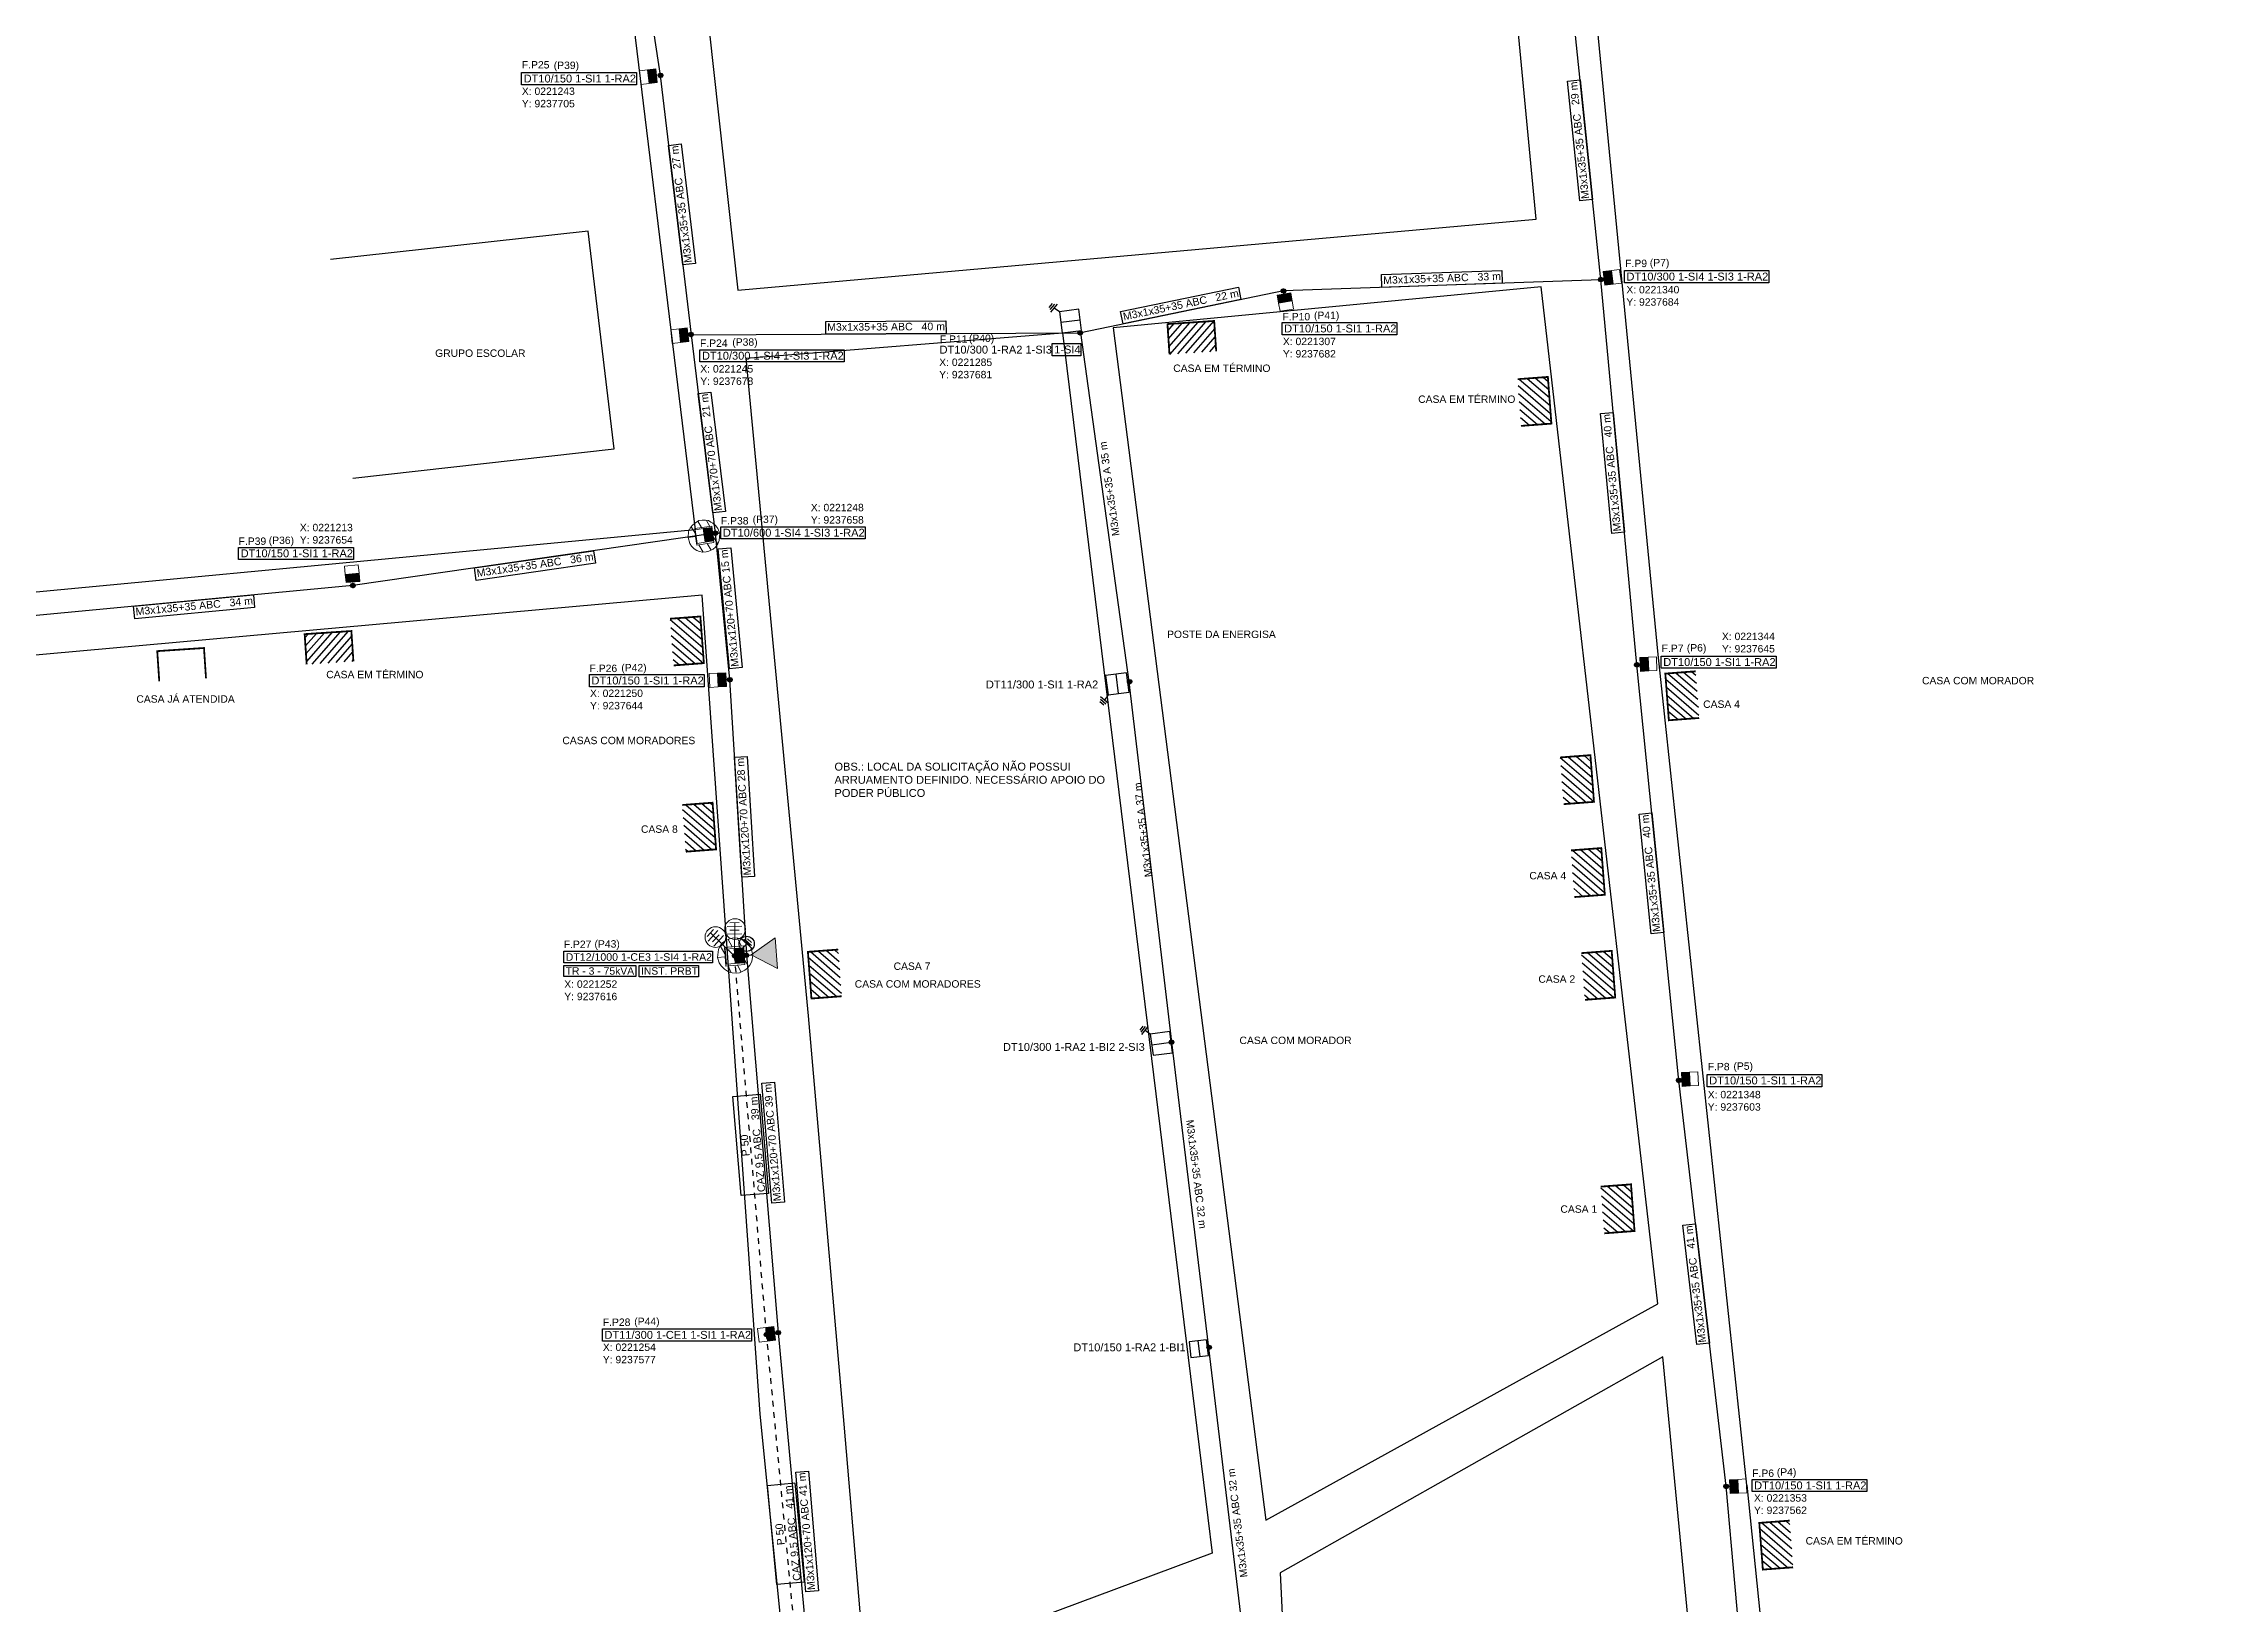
# Model space of a CAD drawing. Extents: x 220580 to 221647, y 9236669 to 9238016.
# Drawn here: x 221134.1 to 221575.4, y 9237438.3 to 9237754.2 of the extents above; entities that cross this region are included whole.
import ezdxf

# ---------------------------------------------------------------- set-up
doc = ezdxf.new("R2010")
doc.units = 0
doc.linetypes.add('TRACEJADA', pattern=[3.4499999999999997, 1.15, -1.15, 1.15])
for name, color, linetype in [('Consumidor', 7, 'Continuous'), ('COR_000000', 250, 'Continuous'), ('COR_008000', 97, 'Continuous'), ('COR_808080', 8, 'Continuous'), ('COR_994533', 18, 'Continuous'), ('FORMATO', 7, 'Continuous'), ('LINHAS', 7, 'Continuous'), ('PARA-RAIOS', 7, 'Continuous'), ('PONTO FOTO', 4, 'Continuous'), ('SIMBOLOS', 5, 'Continuous'), ('TEXTOS MAPA', 8, 'Continuous'), ('TRAFO', 7, 'Continuous'), ('TXT_000000', 250, 'Continuous'), ('TXT_0F0F0F', 250, 'Continuous')]:
    doc.layers.add(name, color=color, linetype=linetype)
doc.styles.add('Arial', font='arial.ttf')
doc.styles.get("Standard").update_dxf_attribs({"font": 'arial.ttf'})

# ---------------------------------------------------------------- blocks, each defined once
blk = doc.blocks.new('Clipboard8027')
h = blk.add_hatch(color=7)
h.dxf.hatch_style = 2
h.paths.add_polyline_path([(3.003976705570381, 1.808612703146764), (3.005411406980613, 0.0052154723704234), (0.0066279964448199, 0), (0.0014347014102327, 1.800117065084237)])
at = {"color": 7, "lineweight": 0}
for points in [[(3.003977, 1.808613), (2.998783, 3.60873), (0, 3.603514), (0.001435, 1.800117)], [(3.003977, 1.808613), (3.005411, 0.005215), (0.006628, 0), (0.001435, 1.800117)], [(3.005411, 0.005215), (3.003977, 1.808613), (0.001435, 1.800117), (0.006628, 0)]]:
    blk.add_lwpolyline(points, close=True, dxfattribs=at)
blk = doc.blocks.new('Clipboard8442')
at = {"color": 1, "xscale": 1.543224, "yscale": 1.543224, "zscale": 1.543224}
blk.add_blockref('Clipboard8027', (-0.853328, -0.888903), dxfattribs=at)
blk = doc.blocks.new('PosteDtProjetado')
at = {"color": 1}
blk.add_blockref('Clipboard8442', (-1.425918, -1.873274), dxfattribs=at)
blk = doc.blocks.new('Uc', base_point=(767.143451, 571.370789))
h = blk.add_hatch()
h.set_pattern_fill('LINE', color=1, scale=0.3, angle=44.640398, style=0)
h.set_pattern_definition([(44.64039814516399, (354.9252902952029, 354.9453024170747), (-0.6692788057788032, 0.6777330817772576), [])])
h.paths.add_polyline_path([(771.116360054996, 576.4591942635567), (763.2347260296581, 576.5086619112083), (763.2026343420023, 571.3955233204059), (771.0842683672297, 571.3460556727167)])
at = {"layer": 'Consumidor', "color": 1, "linetype": 'Continuous', "lineweight": -3, "const_width": 0.3}
blk.add_lwpolyline([(771.11636, 576.459194), (771.11636, 576.459194), (771.084268, 571.346056), (763.202634, 571.395523), (763.234726, 576.508662)], dxfattribs=at)
blk = doc.blocks.new('Clipboard16320')
at = {"layer": 'COR_000000'}
h = blk.add_hatch(color=7, dxfattribs=at)
h.dxf.hatch_style = 1
h.paths.add_polyline_path([(0.5127795024309307, 0.0070314239710569), (0.1685826925968286, 0.1053856201469898), (0, 0.4145110547542572), (0.0983541955356486, 0.7516764402389526), (0.4144253068952821, 0.9202591329813004), (0.7586221167293843, 0.8219049386680126), (0.9272905584075488, 0.5128652509301901), (0.8289363628719002, 0.1756141167134047)])
h = blk.add_hatch(color=7, dxfattribs=at)
h.dxf.hatch_style = 1
h.paths.add_polyline_path([(0.0070314246113412, 0.4847395531833172), (0.1545198433741461, 0.8078420888632536), (0.484739553037798, 0.9272905588150024), (0.8078420890378766, 0.7798021398484707), (0.9202591337962076, 0.4425510056316853), (0.7726849659520667, 0.1194484680891037), (0.4425510053697508, 0), (0.1264798939810134, 0.1475741676986217)])
at = {"layer": 'COR_000000', "color": 7, "linetype": 'Continuous'}
for points in [[(0.51278, 0.007031), (0.168583, 0.105386), (0, 0.414511), (0.098354, 0.751676), (0.414425, 0.920259), (0.758622, 0.821905), (0.927291, 0.512865), (0.828936, 0.175614), (0.51278, 0.007031)], [(0.007031, 0.48474), (0.15452, 0.807842), (0.48474, 0.927291), (0.807842, 0.779802), (0.920259, 0.442551), (0.772685, 0.119448), (0.442551, 0), (0.12648, 0.147574), (0.007031, 0.48474)]]:
    blk.add_lwpolyline(points, dxfattribs=at)
blk = doc.blocks.new('Clipboard20696')
at = {"color": 1}
blk.add_blockref('Clipboard16320', (0, 0), dxfattribs=at)
blk = doc.blocks.new('Clipboard8370')
at = {"color": 1, "lineweight": 20, "flags": 128}
for points in [[(3.442693, 1.707189), (3.419326, 0), (2.126671, 0.308707), (1.384243, 0.756506), (0.838047, 1.287021), (0.507665, 1.84967), (0, 2.9464), (0.012759, 3.643313), (0.112829, 4.416443), (0.284971, 5.048214), (0.681479, 5.551264), (0.978838, 5.953076), (1.672134, 6.531782), (2.312004, 6.914963), (3.456912, 7.148384), (3.438918, 5.631104), (1.58209, 5.602119), (1.608369, 1.747738), (3.442693, 1.707189)], [(0.163973, 4.604145), (1.594463, 5.157681)], [(3.438918, 5.631104), (3.456912, 7.148384), (5.020505, 6.852179), (5.753553, 6.422097), (6.361182, 5.83526), (6.758316, 5.25216), (7.106897, 4.226238), (7.166928, 3.556235), (7.077309, 2.777489), (6.854175, 2.110464), (6.584571, 1.540705), (6.083117, 1.008223), (5.431299, 0.506478), (4.818441, 0.213651), (3.419326, 0), (3.442693, 1.707189), (5.39207, 1.720713), (5.338559, 5.592458), (3.438918, 5.631104)], [(4.056969, 5.618531), (5.753553, 6.422097)], [(5.359748, 4.059371), (6.932606, 4.739199)], [(0.102016, 2.637035), (1.607922, 3.257651)], [(1.111145, 1.021764), (2.519137, 1.663883)], [(5.386094, 2.153128), (7.093535, 2.918486)]]:
    blk.add_lwpolyline(points, dxfattribs=at)
blk = doc.blocks.new('Clipboard8451')
at = {"color": 1}
blk.add_blockref('Clipboard8027', (0, 0), dxfattribs=at)
blk = doc.blocks.new('Clipboard8471')
at = {"color": 1}
for name, p in [('Clipboard8370', (0, 0)), ('Clipboard8451', (1.979045, 1.871291))]:
    blk.add_blockref(name, p, dxfattribs=at)
blk = doc.blocks.new('PRMT_INST')
at = {"layer": 'PARA-RAIOS', "color": 100, "lineweight": 0, "true_color": 0x00ff40}
for points in [[(-1.49413, 4.443317), (1.420559, 4.525223)], [(-1.492047, 5.95678), (1.422643, 6.038684)], [(-0.990781, 5.21588), (0.919295, 5.266122)], [(-0.988698, 6.729342), (0.921378, 6.779585)], [(0, 0), (0.015917, 6.761003)]]:
    blk.add_lwpolyline(points, dxfattribs=at)
blk.add_circle((0.086824, 5.45893), 2.100262, dxfattribs=at)
blk = doc.blocks.new('TR INST.')
at = {"layer": 'TRAFO'}
h = blk.add_hatch(color=7, dxfattribs=at)
h.dxf.hatch_style = 2
h.paths.add_polyline_path([(47.10597720866173, 281.0979222882405), (44.11373214340773, 286.2627438560079), (50.36167124071216, 286.148613897734)])
at = {"layer": 'TRAFO', "color": 7, "lineweight": 0}
blk.add_lwpolyline([(47.105977, 281.097922), (44.113732, 286.262744), (50.361671, 286.148614)], close=True, dxfattribs=at)
blk.add_lwpolyline([(47.096149, 277.755364), (47.105977, 281.097922)], dxfattribs=at)
blk = doc.blocks.new('TERRA3_MP')
at = {"color": 24, "lineweight": 0, "true_color": 0x993300}
for points in [[(0, 0), (-0.60325, -0.956027)], [(-1.901473, -0.134055), (0.694972, -1.774472)], [(-1.626306, -0.814916), (-0.038806, -1.816805)], [(-1.49225, -1.404055), (-0.627945, -1.950861)]]:
    blk.add_lwpolyline(points, dxfattribs=at)
at = {"color": 3}
blk.add_circle((-0.602455, -0.954766), 1.534676827002561, dxfattribs=at)
blk = doc.blocks.new('BASE_MP')
at = {"color": 1, "lineweight": 20, "flags": 128}
for points in [[(-0.025476, -1.86131), (-0.048843, -3.568499), (-1.341498, -3.259792), (-2.083926, -2.811993), (-2.630122, -2.281478), (-2.960504, -1.718829), (-3.468169, -0.622099), (-3.45541, 0.074814), (-3.35534, 0.847944), (-3.183198, 1.479715), (-2.78669, 1.982764), (-2.489332, 2.384576), (-1.796035, 2.963282), (-1.156165, 3.346464), (-0.011257, 3.579885), (-0.029251, 2.062605), (-1.886079, 2.03362), (-1.8598, -1.820761), (-0.025476, -1.86131)], [(-3.304196, 1.035646), (-1.873706, 1.589182)], [(-0.029251, 2.062605), (-0.011257, 3.579885), (1.552336, 3.283679), (2.285384, 2.853597), (2.893013, 2.26676), (3.290146, 1.683661), (3.638728, 0.657738), (3.698759, -0.012264), (3.60914, -0.79101), (3.386006, -1.458036), (3.116402, -2.027794), (2.614948, -2.560276), (1.96313, -3.062021), (1.350272, -3.354848), (-0.048843, -3.568499), (-0.025476, -1.86131), (1.923901, -1.847786), (1.87039, 2.023958), (-0.029251, 2.062605)], [(0.5888, 2.050031), (2.285384, 2.853597)], [(1.891579, 0.490871), (3.464437, 1.170699)], [(-3.366153, -0.931464), (-1.860247, -0.310849)], [(-2.357024, -2.546735), (-0.949032, -1.904616)], [(1.917925, -1.415372), (3.625366, -0.650013)]]:
    blk.add_lwpolyline(points, dxfattribs=at)

msp = doc.modelspace()

# ---------------------------------------------------------------- hatches: boundary and pattern name
at = {"layer": 'COR_000000'}
h = msp.add_hatch(color=7, dxfattribs=at)
h.dxf.hatch_style = 1
h.paths.add_polyline_path([(221449.3165933935, 9237706.010521496), (221448.9723965836, 9237706.108875692), (221448.803813891, 9237706.418001126), (221448.9021680866, 9237706.755166512), (221449.2182391979, 9237706.923749205), (221449.5624360078, 9237706.82539501), (221449.7311044495, 9237706.516355323), (221449.6327502539, 9237706.179104188)])
h = msp.add_hatch(color=7, dxfattribs=at)
h.dxf.hatch_style = 1
h.paths.add_polyline_path([(221448.8108453157, 9237706.488229625), (221448.9583337344, 9237706.81133216), (221449.2885534441, 9237706.93078063), (221449.6116559801, 9237706.783292212), (221449.7240730248, 9237706.446041077), (221449.576498857, 9237706.12293854), (221449.2463648964, 9237706.003490072), (221448.930293785, 9237706.15106424)])
h = msp.add_hatch(color=7, dxfattribs=at)
h.dxf.hatch_style = 1
h.paths.add_polyline_path([(221385.0841182257, 9237703.707334382), (221384.7399214159, 9237703.805688579), (221384.5713387233, 9237704.114814013), (221384.6696929188, 9237704.451979399), (221384.9857640302, 9237704.620562091), (221385.32996084, 9237704.522207897), (221385.4986292817, 9237704.21316821), (221385.4002750862, 9237703.875917075)])
h = msp.add_hatch(color=7, dxfattribs=at)
h.dxf.hatch_style = 1
h.paths.add_polyline_path([(221384.5783701479, 9237704.185042512), (221384.7258585667, 9237704.508145047), (221385.0560782763, 9237704.627593517), (221385.3791808123, 9237704.480105098), (221385.4915978571, 9237704.142853964), (221385.3440236892, 9237703.819751427), (221385.0138897287, 9237703.700302958), (221384.6978186173, 9237703.847877126)])
h = msp.add_hatch(color=7, dxfattribs=at)
h.dxf.hatch_style = 1
h.paths.add_polyline_path([(221343.8980524024, 9237695.217157058), (221343.5608012681, 9237695.329488356), (221343.4062814247, 9237695.63861379), (221343.5186984694, 9237695.975779176), (221343.8418010054, 9237696.130299019), (221344.1789663906, 9237696.017967723), (221344.3335719831, 9237695.701810863), (221344.2211549383, 9237695.371676903)])
h = msp.add_hatch(color=7, dxfattribs=at)
h.dxf.hatch_style = 1
h.paths.add_polyline_path([(221354.364400275, 9237625.18104764), (221354.3060663398, 9237624.827859102), (221354.0260449703, 9237624.618839623), (221353.6798416972, 9237624.677977923), (221353.4700178541, 9237624.964984559), (221353.5283517912, 9237625.318173097), (221353.8082879726, 9237625.527182765), (221354.1545764319, 9237625.468054276)])
h = msp.add_hatch(color=7, dxfattribs=at)
h.dxf.hatch_style = 1
h.paths.add_polyline_path([(221456.6088848471, 9237628.043748174), (221456.2646880372, 9237628.14210237), (221456.0961053446, 9237628.451227805), (221456.1944595402, 9237628.78839319), (221456.5105306515, 9237628.956975883), (221456.8547274614, 9237628.858621689), (221457.023395903, 9237628.549582), (221456.9250417075, 9237628.212330867)])
h = msp.add_hatch(color=7, dxfattribs=at)
h.dxf.hatch_style = 1
h.paths.add_polyline_path([(221456.1031367692, 9237628.521456303), (221456.250625188, 9237628.844558839), (221456.5808448977, 9237628.964007309), (221456.9039474337, 9237628.81651889), (221457.0163644784, 9237628.479267756), (221456.8687903106, 9237628.156165218), (221456.53865635, 9237628.03671675), (221456.2225852386, 9237628.184290918)])
h = msp.add_hatch(color=7, dxfattribs=at)
h.dxf.hatch_style = 1
h.paths.add_polyline_path([(221362.3973796181, 9237551.646162054), (221362.0672456575, 9237551.779673373), (221361.9267886633, 9237552.102775909), (221362.0602142328, 9237552.425964193), (221362.3903481934, 9237552.566421188), (221362.7205679031, 9237552.43299562), (221362.8610248973, 9237552.116838759), (221362.7275993277, 9237551.786704797)])
h = msp.add_hatch(color=7, dxfattribs=at)
h.dxf.hatch_style = 1
h.paths.add_polyline_path([(221465.0712671091, 9237543.917650353), (221464.7270702993, 9237544.01600455), (221464.5584876067, 9237544.325129984), (221464.6568418022, 9237544.66229537), (221464.9729129136, 9237544.830878062), (221465.3171097234, 9237544.732523868), (221465.4857781651, 9237544.42348418), (221465.3874239695, 9237544.086233046)])
h = msp.add_hatch(color=7, dxfattribs=at)
h.dxf.hatch_style = 1
h.paths.add_polyline_path([(221464.5655190313, 9237544.395358482), (221464.71300745, 9237544.718461018), (221465.0432271597, 9237544.837909488), (221465.3663296957, 9237544.690421069), (221465.4787467405, 9237544.353169935), (221465.3311725726, 9237544.030067397), (221465.001038612, 9237543.91061893), (221464.6849675007, 9237544.058193097)])
h = msp.add_hatch(color=7, dxfattribs=at)
h.dxf.hatch_style = 1
h.paths.add_polyline_path([(221369.9965519899, 9237489.874775978), (221369.6664180293, 9237490.001255872), (221369.5258752861, 9237490.324358407), (221369.6593866046, 9237490.647546694), (221369.9824891406, 9237490.788003687), (221370.3196545259, 9237490.661523793), (221370.4601972691, 9237490.338421257), (221370.3266859505, 9237490.008287296)])
h = msp.add_hatch(color=7, dxfattribs=at)
h.dxf.hatch_style = 1
h.paths.add_polyline_path([(221474.661949328, 9237461.727773601), (221474.3177525182, 9237461.826127797), (221474.1491698256, 9237462.135253232), (221474.2475240211, 9237462.472418617), (221474.5635951325, 9237462.64100131), (221474.9077919423, 9237462.542647116), (221475.076460384, 9237462.233607428), (221474.9781061884, 9237461.896356294)])
h = msp.add_hatch(color=7, dxfattribs=at)
h.dxf.hatch_style = 1
h.paths.add_polyline_path([(221474.1562012502, 9237462.20548173), (221474.3036896689, 9237462.528584266), (221474.6339093786, 9237462.648032736), (221474.9570119146, 9237462.500544317), (221475.0694289594, 9237462.163293183), (221474.9218547915, 9237461.840190645), (221474.5917208309, 9237461.720742177), (221474.2756497196, 9237461.868316345)])

# ---------------------------------------------------------------- linework, layer by layer
at = {"color": 1}
for points in [[(221480.616188, 9237273.409585), (221485.975249, 9237346.603342), (221481.931646, 9237380.736553), (221474.612943, 9237462.208295), (221465.035413, 9237544.327531), (221456.556043, 9237628.463829), (221449.239621, 9237706.454105), (221443.410115, 9237763.106095), (221434.55201, 9237822.011254), (221427.581697, 9237869.67197), (221420.725507, 9237913.302001)], [(221250.333903, 9237804.181693), (221258.92644, 9237747.79798), (221265.161232, 9237695.293874), (221270.058469, 9237655.150473), (221272.963676, 9237625.508456), (221276.388404, 9237569.781522), (221282.803406, 9237493.318689), (221290.226161, 9237413.030137), (221306.819295, 9237343.284059), (221329.001048, 9237271.363533)], [(221449.239621, 9237706.454105), (221385.025846, 9237704.204245), (221344.006258, 9237695.720619)], [(221265.161232, 9237695.293874), (221344.006258, 9237695.720619)], [(221270.058469, 9237655.150473), (221196.697785, 9237644.572125)], [(221196.697785, 9237644.572125), (221130.542565, 9237638.299447)]]:
    msp.add_lwpolyline(points, dxfattribs=at)
for points in [[(221230.873587, 9237748.367062), (221254.097587, 9237748.367062), (221254.097587, 9237745.912662), (221230.873587, 9237745.912662)], [(221445.013277, 9237722.4072), (221442.521091, 9237746.626627), (221445.078775, 9237746.889813), (221447.570961, 9237722.670387)], [(221263.479355, 9237709.457206), (221260.608317, 9237733.634648), (221263.161567, 9237733.937843), (221266.032606, 9237709.760401)], [(221352.073939, 9237700.014772), (221375.916665, 9237704.945898), (221376.437415, 9237702.427995), (221352.594689, 9237697.496869)], [(221404.876511, 9237707.472521), (221429.208893, 9237708.325055), (221429.298924, 9237705.755442), (221404.966543, 9237704.902908)], [(221454.04471, 9237708.284128), (221483.22711, 9237708.284128), (221483.22711, 9237705.829728), (221454.04471, 9237705.829728)], [(221292.396351, 9237698.01251), (221316.743306, 9237698.144287), (221316.757223, 9237695.573135), (221292.410267, 9237695.441358)], [(221384.767766, 9237697.775146), (221407.991766, 9237697.775146), (221407.991766, 9237695.320746), (221384.767766, 9237695.320746)], [(221266.960316, 9237692.261058), (221296.142716, 9237692.261058), (221296.142716, 9237689.806658), (221266.960316, 9237689.806658)], [(221338.240205, 9237693.523029), (221344.033805, 9237693.523029), (221344.033805, 9237691.068629), (221338.240205, 9237691.068629)], [(221269.560165, 9237659.235143), (221266.611808, 9237683.403279), (221269.164076, 9237683.714639), (221272.112433, 9237659.546503)], [(221451.474924, 9237655.098374), (221449.20084, 9237679.339252), (221451.760789, 9237679.579406), (221454.034874, 9237655.338528)], [(221271.189789, 9237656.43639), (221300.372189, 9237656.43639), (221300.372189, 9237653.98199), (221271.189789, 9237653.98199)], [(221173.605768, 9237652.262807), (221196.829768, 9237652.262807), (221196.829768, 9237649.808407), (221173.605768, 9237649.808407)], [(221272.952989, 9237627.703007), (221270.62168, 9237651.938448), (221273.181055, 9237652.184645), (221275.512364, 9237627.949205)], [(221221.329092, 9237648.123871), (221245.427162, 9237651.598727), (221245.794123, 9237649.053858), (221221.696053, 9237645.579003)], [(221152.346475, 9237640.366841), (221176.585074, 9237642.665086), (221176.827779, 9237640.105377), (221152.58918, 9237637.807132)], [(221461.487097, 9237630.253146), (221484.711097, 9237630.253146), (221484.711097, 9237627.798746), (221461.487097, 9237627.798746)], [(221244.59776, 9237626.514321), (221267.82176, 9237626.514321), (221267.82176, 9237624.059921), (221244.59776, 9237624.059921)], [(221275.42277, 9237585.494257), (221273.92931, 9237609.795721), (221276.495658, 9237609.953437), (221277.989117, 9237585.651973)], [(221459.458192, 9237574.025558), (221457.016803, 9237598.250158), (221459.575034, 9237598.50798), (221462.016422, 9237574.28338)], [(221239.402901, 9237570.496889), (221269.480776, 9237570.496889), (221269.480776, 9237568.147031), (221239.402901, 9237568.147031)], [(221239.402901, 9237567.649922), (221253.952901, 9237567.649922), (221253.952901, 9237565.368422), (221239.402901, 9237565.368422)], [(221254.64453, 9237567.649922), (221266.67603, 9237567.649922), (221266.67603, 9237565.348922), (221254.64453, 9237565.348922)], [(221279.147433, 9237541.589292), (221280.841274, 9237521.50854), (221275.325531, 9237521.043279), (221273.63169, 9237541.124031)], [(221281.489005, 9237519.516328), (221279.45349, 9237543.778403), (221282.015678, 9237543.993363), (221284.051194, 9237519.731288)], [(221470.779749, 9237545.555204), (221494.003749, 9237545.555204), (221494.003749, 9237543.100804), (221470.779749, 9237543.100804)], [(221468.680549, 9237490.87836), (221465.860051, 9237515.061751), (221468.413929, 9237515.359609), (221471.234427, 9237491.176218)], [(221247.228632, 9237494.05883), (221277.403032, 9237494.05883), (221277.403032, 9237491.60443), (221247.228632, 9237491.60443)], [(221286.120472, 9237462.896278), (221288.022254, 9237442.834151), (221282.511627, 9237442.311774), (221280.609845, 9237462.373901)], [(221288.393823, 9237440.825829), (221286.358308, 9237465.087903), (221288.920496, 9237465.302863), (221290.956011, 9237441.040788)], [(221479.876111, 9237463.583878), (221503.100111, 9237463.583878), (221503.100111, 9237461.129478), (221479.876111, 9237461.129478)]]:
    msp.add_lwpolyline(points, close=True, dxfattribs=at)
at = {"color": 1, "linetype": 'TRACEJADA'}
msp.add_lwpolyline([(221330.941663, 9237269.979444), (221304.621767, 9237342.632952), (221288.113511, 9237411.973366), (221280.437268, 9237492.950981), (221273.976721, 9237569.541775)], dxfattribs=at)
at = {"layer": 'Consumidor', "color": 1, "linetype": 'Continuous', "lineweight": -3, "const_width": 0.360782}
msp.add_lwpolyline([(221157.540952, 9237625.12775), (221157.540952, 9237625.12775), (221157.131212, 9237631.263295), (221166.588834, 9237631.894888), (221166.998573, 9237625.759341)], dxfattribs=at)
at = {"layer": 'COR_000000', "color": 7, "linetype": 'Continuous'}
for points in [[(221449.316593, 9237706.010521), (221448.972397, 9237706.108876), (221448.803814, 9237706.418001), (221448.902168, 9237706.755167), (221449.218239, 9237706.923749), (221449.562436, 9237706.825395), (221449.731104, 9237706.516355), (221449.63275, 9237706.179104), (221449.316593, 9237706.010521)], [(221448.810845, 9237706.48823), (221448.958334, 9237706.811332), (221449.288553, 9237706.930781), (221449.611656, 9237706.783292), (221449.724073, 9237706.446041), (221449.576499, 9237706.122939), (221449.246365, 9237706.00349), (221448.930294, 9237706.151064), (221448.810845, 9237706.48823)], [(221340.221448, 9237695.688482), (221344.16925, 9237696.187198), (221343.628431, 9237700.458103), (221339.687575, 9237699.966418), (221340.221448, 9237695.688482)], [(221385.084118, 9237703.707334), (221384.739921, 9237703.805689), (221384.571339, 9237704.114814), (221384.669693, 9237704.451979), (221384.985764, 9237704.620562), (221385.329961, 9237704.522208), (221385.498629, 9237704.213168), (221385.400275, 9237703.875917), (221385.084118, 9237703.707334)], [(221384.57837, 9237704.185043), (221384.725859, 9237704.508145), (221385.056078, 9237704.627594), (221385.379181, 9237704.480105), (221385.491598, 9237704.142854), (221385.344024, 9237703.819751), (221385.01389, 9237703.700303), (221384.697819, 9237703.847877), (221384.57837, 9237704.185043)], [(221339.954511, 9237697.830923), (221343.902313, 9237698.322694)], [(221343.898052, 9237695.217157), (221343.560801, 9237695.329488), (221343.406281, 9237695.638614), (221343.518698, 9237695.975779), (221343.841801, 9237696.130299), (221344.178966, 9237696.017968), (221344.333572, 9237695.701811), (221344.221155, 9237695.371677), (221343.898052, 9237695.217157)], [(221353.811528, 9237622.960257), (221353.300903, 9237626.903659), (221349.023353, 9237626.347478), (221349.533979, 9237622.404076), (221353.811528, 9237622.960257)], [(221351.673108, 9237622.678711), (221351.162492, 9237626.622028)], [(221354.3644, 9237625.181048), (221354.306066, 9237624.827859), (221354.026045, 9237624.61884), (221353.679842, 9237624.677978), (221353.470018, 9237624.964985), (221353.528352, 9237625.318173), (221353.808288, 9237625.527183), (221354.154576, 9237625.468054), (221354.3644, 9237625.181048)], [(221456.608885, 9237628.043748), (221456.264688, 9237628.142102), (221456.096105, 9237628.451228), (221456.19446, 9237628.788393), (221456.510531, 9237628.956976), (221456.854727, 9237628.858622), (221457.023396, 9237628.549582), (221456.925042, 9237628.212331), (221456.608885, 9237628.043748)], [(221456.103137, 9237628.521456), (221456.250625, 9237628.844559), (221456.580845, 9237628.964007), (221456.903947, 9237628.816519), (221457.016364, 9237628.479268), (221456.86879, 9237628.156165), (221456.538656, 9237628.036717), (221456.222585, 9237628.184291), (221456.103137, 9237628.521456)], [(221358.656117, 9237549.455102), (221362.597491, 9237549.977681), (221362.025779, 9237554.245673), (221358.08432, 9237553.723083), (221358.656117, 9237549.455102)], [(221358.37415, 9237551.586098), (221362.307661, 9237552.114666)], [(221362.39738, 9237551.646162), (221362.067246, 9237551.779673), (221361.926789, 9237552.102776), (221362.060214, 9237552.425964), (221362.390348, 9237552.566421), (221362.720568, 9237552.432996), (221362.861025, 9237552.116839), (221362.727599, 9237551.786705), (221362.39738, 9237551.646162)], [(221465.071267, 9237543.91765), (221464.72707, 9237544.016005), (221464.558488, 9237544.32513), (221464.656842, 9237544.662295), (221464.972913, 9237544.830878), (221465.31711, 9237544.732524), (221465.485778, 9237544.423484), (221465.387424, 9237544.086233), (221465.071267, 9237543.91765)], [(221464.565519, 9237544.395358), (221464.713007, 9237544.718461), (221465.043227, 9237544.837909), (221465.36633, 9237544.690421), (221465.478747, 9237544.35317), (221465.331173, 9237544.030067), (221465.001039, 9237543.910619), (221464.684968, 9237544.058193), (221464.565519, 9237544.395358)], [(221365.949555, 9237491.46984), (221366.301741, 9237488.300166), (221369.841375, 9237488.693459), (221369.489189, 9237491.863133), (221365.949555, 9237491.46984)], [(221367.722824, 9237491.66687), (221368.076563, 9237488.483219)], [(221369.996552, 9237489.874776), (221369.666418, 9237490.001256), (221369.525875, 9237490.324358), (221369.659387, 9237490.647547), (221369.982489, 9237490.788004), (221370.319655, 9237490.661524), (221370.460197, 9237490.338421), (221370.326686, 9237490.008287), (221369.996552, 9237489.874776)], [(221474.661949, 9237461.727774), (221474.317753, 9237461.826128), (221474.14917, 9237462.135253), (221474.247524, 9237462.472419), (221474.563595, 9237462.641001), (221474.907792, 9237462.542647), (221475.07646, 9237462.233607), (221474.978106, 9237461.896356), (221474.661949, 9237461.727774)], [(221474.156201, 9237462.205482), (221474.30369, 9237462.528584), (221474.633909, 9237462.648033), (221474.957012, 9237462.500544), (221475.069429, 9237462.163293), (221474.921855, 9237461.840191), (221474.591721, 9237461.720742), (221474.27565, 9237461.868316), (221474.156201, 9237462.205482)]]:
    msp.add_lwpolyline(points, dxfattribs=at)
at = {"layer": 'COR_008000', "color": 96, "linetype": 'Continuous', "true_color": 0x008000}
for points in [[(221353.840445, 9237625.054613), (221344.006258, 9237695.720619)], [(221362.417411, 9237552.090463), (221353.840445, 9237625.054613)], [(221369.951525, 9237490.224726), (221362.417411, 9237552.090463)], [(221377.355218, 9237428.299071), (221369.951525, 9237490.224726)]]:
    msp.add_lwpolyline(points, dxfattribs=at)
at = {"layer": 'COR_808080', "color": 8, "linetype": 'Continuous', "true_color": 0x808080}
for points in [[(221478.811832, 9237462.40722), (221460.861429, 9237630.552468), (221447.943336, 9237763.768073), (221423.445561, 9237923.953607)], [(221264.932463, 9237792.536467), (221274.640373, 9237704.357086), (221436.170089, 9237718.684786), (221427.712449, 9237807.325433), (221264.932463, 9237792.536467)], [(221119.121861, 9237777.367918), (221249.592325, 9237790.433938), (221265.96199, 9237655.797775), (221077.671325, 9237637.991321)], [(221350.555954, 9237696.677131), (221381.455622, 9237455.345608), (221460.792876, 9237499.149838), (221437.169261, 9237704.976529), (221350.555954, 9237696.677131)], [(221340.324966, 9237695.696785), (221370.57509, 9237448.700585), (221300.593274, 9237422.530869), (221296.114629, 9237474.764101), (221288.919734, 9237557.454418), (221276.287196, 9237690.560312), (221340.324966, 9237695.696785)], [(221100.234223, 9237389.918802), (221190.113537, 9237338.337386), (221211.657865, 9237308.953663), (221241.814316, 9237292.34055), (221257.675795, 9237268.45703), (221320.480955, 9237270.826144), (221285.387744, 9237414.283953), (221279.112264, 9237476.810742), (221267.425979, 9237642.606541), (221074.706979, 9237625.255782), (221099.637153, 9237391.084818)], [(221384.391928, 9237444.661187), (221392.8425, 9237268.253376), (221468.692792, 9237272.79448), (221479.566727, 9237304.099994), (221461.805458, 9237488.406569), (221384.391928, 9237444.661187)], [(221478.811832, 9237462.40722), (221494.827978, 9237305.067881), (221482.988863, 9237265.306325), (221515.498414, 9237115.307457), (221522.656404, 9237073.110935), (221519.909861, 9236935.408372), (221575.438993, 9236930.491177)]]:
    msp.add_lwpolyline(points, dxfattribs=at)
at = {"layer": 'COR_994533', "color": 15, "linetype": 'Continuous', "true_color": 0x994533}
for points in [[(221337.622394, 9237700.795354), (221338.282662, 9237701.60311)], [(221337.833165, 9237700.394906), (221338.746307, 9237701.52585)], [(221337.973622, 9237699.910252), (221339.280181, 9237701.52585)], [(221339.687575, 9237699.966418), (221338.626858, 9237700.718008)], [(221348.710609, 9237620.343509), (221347.900443, 9237620.992705)], [(221349.596703, 9237620.693012), (221347.976371, 9237621.991404)], [(221349.110818, 9237620.552213), (221347.980843, 9237621.461595)], [(221349.533979, 9237622.404076), (221348.786537, 9237621.342208)], [(221356.016993, 9237554.540101), (221356.669844, 9237555.353858)], [(221356.231134, 9237554.142775), (221357.139786, 9237555.279859)], [(221356.378545, 9237553.658855), (221357.670384, 9237555.28458)], [(221358.08432, 9237553.723083), (221357.024507, 9237554.471723)]]:
    msp.add_lwpolyline(points, dxfattribs=at)
at = {"layer": 'LINHAS', "color": 1}
for p, q in [((221244.361417, 9237716.264399), (221192.202156, 9237710.509149)), ((221249.615875, 9237672.242951), (221244.361417, 9237716.264399)), ((221196.679017, 9237666.274639), (221249.615875, 9237672.242951))]:
    msp.add_line(p, q, dxfattribs=at)

# ---------------------------------------------------------------- block references
for name, p, xscale, yscale, zscale, rotation in [('PosteDtProjetado', (221256.524922, 9237747.525385), 0.601303, 0.601303, 0.601303, 96.023683), ('PosteDtProjetado', (221451.564536, 9237706.96117), 0.601303, 0.601303, 0.601303, 277.069985), ('PosteDtProjetado', (221385.446363, 9237701.945181), 0.601303, 0.601303, 0.601303, 189.527168), ('PosteDtProjetado', (221262.881293, 9237695.094127), 0.601303, 0.601303, 0.601303, 95.891719), ('BASE_MP', (221267.744714, 9237654.648746), 0.902948, 0.902948, 0.902948, 277.843395), ('PosteDtProjetado', (221267.843966, 9237654.657114), 0.601303, 0.601303, 0.601303, 98.699448), ('PosteDtProjetado', (221196.55271, 9237646.913344), 0.601303, 0.601303, 0.601303, 5.045837), ('PosteDtProjetado', (221458.872007, 9237628.663048), 0.601303, 0.601303, 0.601303, 272.590279), ('PosteDtProjetado', (221270.58974, 9237625.386603), 0.601303, 0.601303, 0.601303, 93.179914), ('PosteDtProjetado', (221467.280225, 9237544.652239), 0.601303, 0.601303, 0.601303, 272.590279), ('PosteDtProjetado', (221280.45348, 9237492.928851), 0.601303, 0.601303, 0.601303, 96.875), ('PosteDtProjetado', (221477.042771, 9237462.247427), 0.601303, 0.601303, 0.601303, 272.590279)]:
    msp.add_blockref(name, p, dxfattribs=dict(xscale=xscale, yscale=yscale, zscale=zscale, rotation=rotation))
at = {"color": 1}
for p in [(221258.493072, 9237747.343995), (221264.685967, 9237694.886082), (221269.614317, 9237654.685404), (221196.253288, 9237644.095384), (221272.523979, 9237625.012839), (221273.514671, 9237569.144747), (221275.86508, 9237569.237422), (221279.979441, 9237492.482011), (221282.325313, 9237492.849642)]:
    msp.add_blockref('Clipboard20696', p, dxfattribs=at)
msp.add_blockref('PRMT_INST', (221273.976721, 9237569.541775))
for name, p, rotation in [('PRMT_INST', (221273.976721, 9237569.541775), 46.236408), ('TERRA3_MP', (221275.660964, 9237571.172232), 170.476481)]:
    msp.add_blockref(name, p, dxfattribs=dict(rotation=rotation))
at = {"color": 1, "rotation": 94.200711}
msp.add_blockref('Clipboard8471', (221277.897543, 9237566.338621), dxfattribs=at)
at = {"layer": 'SIMBOLOS', "xscale": 1.202606, "yscale": 1.202606, "zscale": 1.202606}
for p, rotation in [((221366.286034, 9237697.783229), 184.180215), ((221438.897836, 9237682.043881), 94.6859), ((221191.689782, 9237635.0157), 184.180215), ((221267.390537, 9237633.55453), 94.6859), ((221462.66367, 9237621.992), 274.6859), ((221447.512028, 9237605.478878), 94.6859), ((221269.864894, 9237595.854939), 94.6859), ((221449.703821, 9237586.671085), 94.6859), ((221289.156718, 9237565.665762), 274.6859), ((221451.811607, 9237565.868151), 94.6859), ((221455.722272, 9237518.602317), 94.6859), ((221481.68137, 9237450.070451), 274.6859)]:
    msp.add_blockref('Uc', p, dxfattribs=dict(at, rotation=rotation))
at = {"layer": 'TRAFO', "rotation": 274.82157}
msp.add_blockref('TR INST.', (220993.245682, 9237593.125097), dxfattribs=at)

# ---------------------------------------------------------------- texts
at = {"char_height": 1.5, "attachment_point": 1}
for s, insert in [('X: 0221243\\PY: 9237705', (221230.910176, 9237745.349745)), ('X: 0221340\\PY: 9237684', (221454.423104, 9237705.189651)), ('X: 0221307\\PY: 9237682', (221384.915458, 9237694.702963)), ('X: 0221245\\PY: 9237678', (221267.019579, 9237689.15599)), ('X: 0221285\\PY: 9237681', (221315.36544, 9237690.489947)), ('X: 0221248\\PY: 9237658', (221289.388208, 9237661.078277)), ('X: 0221213\\PY: 9237654', (221185.983294, 9237657.033739)), ('X: 0221344\\PY: 9237645', (221473.756014, 9237634.994344)), ('X: 0221250\\PY: 9237644', (221244.702676, 9237623.484915)), ('X: 0221252\\PY: 9237616', (221239.495355, 9237564.608702)), ('X: 0221348\\PY: 9237603', (221470.888042, 9237542.247027)), ('X: 0221254\\PY: 9237577', (221247.3023, 9237491.109903)), ('X: 0221353\\PY: 9237562', (221480.244239, 9237460.60412))]:
    msp.add_mtext(s, dxfattribs=dict(at, insert=insert))
at = {"color": 1, "char_height": 1.6, "attachment_point": 1}
for s, insert in [('DT10/150 1-SI1 1-RA2', (221231.273587, 9237747.967062)), ('DT10/300 1-SI4 1-SI3 1-RA2', (221454.44471, 9237707.884128)), ('DT10/150 1-SI1 1-RA2', (221385.167766, 9237697.375146)), ('DT10/300 1-SI4 1-SI3 1-RA2', (221267.360316, 9237691.861058)), ('1-SI4', (221338.640205, 9237693.123029)), ('DT10/150 1-SI1 1-RA2', (221174.005768, 9237651.862807)), ('DT10/600 1-SI4 1-SI3 1-RA2', (221271.589789, 9237656.03639)), ('DT10/150 1-SI1 1-RA2', (221461.887097, 9237629.853146)), ('DT10/150 1-SI1 1-RA2', (221244.99776, 9237626.114321)), ('DT10/150 1-SI1 1-RA2', (221471.179749, 9237545.155204)), ('DT11/300 1-CE1 1-SI1 1-RA2', (221247.628632, 9237493.65883)), ('DT10/150 1-SI1 1-RA2', (221480.276111, 9237463.183878))]:
    msp.add_mtext(s, dxfattribs=dict(at, insert=insert))
at = {"color": 1, "true_color": 0xff0000, "char_height": 1.531906, "attachment_point": 1}
for s, insert, rotation in [('M3x1x35+35 ABC   29 m ', (221445.359307, 9237722.735564), 95.87507397764531), ('M3x1x35+35 ABC   27 m ', (221263.820203, 9237709.790946), 96.77208400763458), ('M3x1x35+35 ABC   33 m ', (221405.180782, 9237707.105126), 2.006652879999087), ('M3x1x35+35 ABC   22 m ', (221352.435645, 9237699.70376), 11.685102545199648), ('M3x1x35+35 ABC   40 m ', (221292.689611, 9237697.636268), 0.3101076863177977), ('M3x1x70+70 ABC   21 m ', (221269.899943, 9237659.569972), 96.9553486834848), ('M3x1x35+35 ABC   40 m ', (221451.823896, 9237655.42361), 95.3593450723829), ('M3x1x35+35 ABC   36 m ', (221221.671253, 9237647.791478), 8.205288439178634), ('M3x1x120+70 ABC 15 m ', (221273.301192, 9237628.029066), 95.49461640573878), ('M3x1x35+35 ABC   34 m ', (221152.672058, 9237640.018194), 5.4164540326616795), ('M3x1x120+70 ABC 28 m ', (221275.782019, 9237585.808103), 93.51671938157396), ('M3x1x35+35 ABC   40 m ', (221459.80491, 9237574.353195), 95.7549152801297), ('M3x1x120+70 ABC 39 m ', (221281.84116, 9237519.838115), 94.79571295985718), ('M3x1x35+35 ABC   41 m ', (221469.022093, 9237491.211387), 96.65232717244035), ('M3x1x120+70 ABC 41 m ', (221288.745977, 9237441.147616), 94.79571295985718)]:
    msp.add_mtext(s, dxfattribs=dict(at, insert=insert, rotation=rotation))
at = {"color": 1, "true_color": 0xff0000, "insert": (221239.785863, 9237570.113926), "char_height": 1.53185, "attachment_point": 1}
msp.add_mtext('DT12/1000 1-CE3 1-SI4 1-RA2 ', dxfattribs=at)
at = {"color": 1, "true_color": 0xff0000, "char_height": 1.531876, "width": 19.84127, "attachment_point": 1}
for s, insert, rotation in [('\\pxqc;P 50\\PCAZ 9,5 ABC   39 m ', (221276.133099, 9237521.257297), 94.82157011061827), ('\\pxqc;P 50\\PCAZ 9,5 ABC   41 m ', (221283.316934, 9237442.534146), 95.41515064804338)]:
    msp.add_mtext(s, dxfattribs=dict(at, insert=insert, rotation=rotation))
at = {"layer": 'FORMATO', "color": 3, "char_height": 1.5, "width": 42.991401, "attachment_point": 1}
for s, insert in [('(P39)', (221237.36669, 9237750.599769)), ('(P7)', (221459.16742, 9237710.649736)), ('(P41)', (221391.212741, 9237699.989716)), ('(P38)', (221273.49794, 9237694.579137)), ('(P40)', (221321.380859, 9237695.347366)), ('(P37)', (221277.617246, 9237658.701059)), ('(P36)', (221179.695443, 9237654.445877)), ('(P6)', (221466.654664, 9237632.690188)), ('(P42)', (221251.037681, 9237628.674058)), ('(P43)', (221245.611541, 9237572.750155)), ('(P5)', (221476.092742, 9237548.015851)), ('(P44)', (221253.654657, 9237496.337849)), ('(P4)', (221484.865589, 9237465.845742))]:
    msp.add_mtext(s, dxfattribs=dict(at, insert=insert))
at = {"layer": 'FORMATO', "color": 1, "attachment_point": 1}
for s, insert, char_height, width in [('OBS.: LOCAL DA SOLICITAÇÃO NÃO POSSUI ARRUAMENTO DEFINIDO. NECESSÁRIO APOIO DO PODER PÚBLICO', (221294.173338, 9237608.683104), 1.6, 56.392749), ('\\pxql;TR - 3 - 75kVA', (221239.777901, 9237567.274922), 1.5, 42.991401), ('INST. PRBT', (221255.01953, 9237567.274922), 1.5, 42.991401)]:
    msp.add_mtext(s, dxfattribs=dict(at, insert=insert, char_height=char_height, width=width))
at = {"layer": 'PONTO FOTO', "color": 5, "char_height": 1.5, "attachment_point": 1}
for s, insert in [('F.P25', (221230.911977, 9237750.702305)), ('F.P9', (221454.182304, 9237710.496723)), ('F.P10', (221384.843169, 9237699.719721)), ('F.P24', (221266.965545, 9237694.353653)), ('F.P11', (221315.489717, 9237695.174652)), ('F.P38', (221271.189721, 9237658.396954)), ('F.P39', (221173.59195, 9237654.271778)), ('F.P7', (221461.561776, 9237632.573257)), ('F.P26', (221244.617573, 9237628.522189)), ('F.P27', (221239.39189, 9237572.67085)), ('F.P8', (221470.888042, 9237547.915298)), ('F.P28', (221247.289693, 9237496.171581)), ('F.P6', (221479.883039, 9237465.610193))]:
    msp.add_mtext(s, dxfattribs=dict(at, insert=insert))
at = {"layer": 'TEXTOS MAPA', "color": 1, "char_height": 1.5, "attachment_point": 1}
for s, insert in [('GRUPO ESCOLAR', (221213.36656, 9237692.332186)), ('CASA EM TÉRMINO', (221362.726147, 9237689.275242)), ('CASA EM TÉRMINO', (221412.288862, 9237683.013062)), ('POSTE DA ENERGISA', (221361.475739, 9237635.415177)), ('CASA EM TÉRMINO', (221191.328283, 9237627.274861)), ('CASA COM MORADOR', (221514.248999, 9237626.046291)), ('CASA JÁ ATENDIDA', (221152.903626, 9237622.32781)), ('CASA 4', (221469.95937, 9237621.274947)), ('CASAS COM MORADORES', (221239.108017, 9237613.928546)), ('CASA 8', (221255.015439, 9237595.985612)), ('CASA 4', (221434.788878, 9237586.56902)), ('CASA 7', (221306.138405, 9237568.239417)), ('CASA COM MORADORES', (221298.273517, 9237564.648134)), ('CASA 2', (221436.6195, 9237565.635312)), ('CASA COM MORADOR', (221376.130959, 9237553.224459)), ('CASA 1', (221441.077572, 9237519.076105)), ('CASA EM TÉRMINO', (221490.692271, 9237451.918119))]:
    msp.add_mtext(s, dxfattribs=dict(at, insert=insert))
at = {"layer": 'TXT_000000', "color": 7, "char_height": 1.6, "attachment_point": 7, "style": 'Arial'}
for s, insert in [('DT10/300 1-RA2 1-SI3 ', (221315.440186, 9237691.468629)), ('DT11/300 1-SI1 1-RA2 ', (221324.814753, 9237623.691654)), ('DT10/300 1-RA2 1-BI2 2-SI3 ', (221328.268372, 9237550.322032)), ('DT10/150 1-RA2 1-BI1 ', (221342.512469, 9237489.510177))]:
    msp.add_mtext(s, dxfattribs=dict(at, insert=insert))
at = {"layer": 'TXT_0F0F0F', "color": 7, "char_height": 1.5, "attachment_point": 7, "style": 'Arial'}
for s, insert, rotation in [('  M3x1x35+35 A 35 m ', (221352.056806, 9237653.530851), 97.9226447652892), ('  M3x1x35+35 A 37 m ', (221358.614263, 9237584.443801), 96.56518573829189), ('  M3x1x35+35 ABC 32 m ', (221365.169737, 9237537.467063), 276.941751787184), ('  M3x1x35+35 ABC 32 m ', (221377.946113, 9237442.704648), 96.81779332524133)]:
    msp.add_mtext(s, dxfattribs=dict(at, insert=insert, rotation=rotation))

doc.saveas('drawing.dxf')
